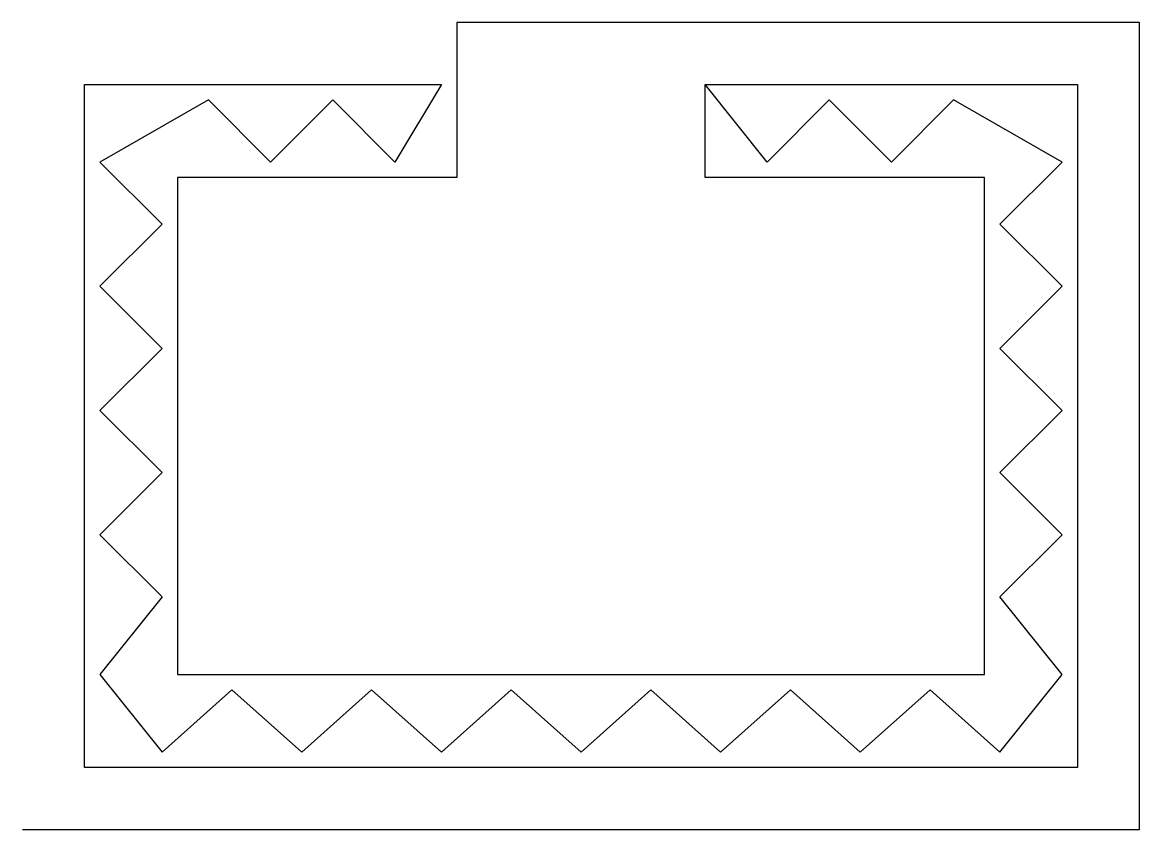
# Model space of a CAD drawing. Header units: millimetres. Extents: x 0 to 1800, y 0 to 1300.
import ezdxf

# ---------------------------------------------------------------- set-up
doc = ezdxf.new("R2010")
doc.units = ezdxf.units.MM

msp = doc.modelspace()

# ---------------------------------------------------------------- linework, layer by layer
at = {"color": 7, "linetype": 'Continuous'}
for p, q in [((1800, 1300), (700, 1300)), ((700, 1300), (700, 1050)), ((1800, 0), (1800, 1300)), ((100, 100), (100, 1200)), ((100, 1200), (675, 1200)), ((675, 1200), (600, 1075)), ((1100, 1050), (1100, 1200)), ((1100, 1200), (1700, 1200)), ((1200, 1075), (1100, 1200)), ((1700, 1200), (1700, 100)), ((300, 1175), (125, 1075)), ((400, 1075), (300, 1175)), ((500, 1175), (400, 1075)), ((600, 1075), (500, 1175)), ((1300, 1175), (1200, 1075)), ((1400, 1075), (1300, 1175)), ((1500, 1175), (1400, 1075)), ((1675, 1075), (1500, 1175)), ((125, 1075), (225, 975)), ((1575, 975), (1675, 1075)), ((700, 1050), (250, 1050)), ((250, 1050), (250, 250)), ((1550, 1050), (1100, 1050)), ((1550, 250), (1550, 1050)), ((225, 975), (125, 875)), ((1675, 875), (1575, 975)), ((125, 875), (225, 775)), ((1575, 775), (1675, 875)), ((225, 775), (125, 675)), ((1675, 675), (1575, 775)), ((125, 675), (225, 575)), ((1575, 575), (1675, 675)), ((225, 575), (125, 475)), ((1675, 475), (1575, 575)), ((125, 475), (225, 375)), ((1575, 375), (1675, 475)), ((225, 375), (125, 250)), ((1675, 250), (1575, 375)), ((125, 250), (225, 125)), ((250, 250), (1550, 250)), ((1575, 125), (1675, 250)), ((225, 125), (337.5, 225)), ((337.5, 225), (450, 125)), ((450, 125), (562.5, 225)), ((562.5, 225), (675, 125)), ((675, 125), (787.5, 225)), ((787.5, 225), (900, 125)), ((900, 125), (1012.5, 225)), ((1012.5, 225), (1125, 125)), ((1125, 125), (1237.5, 225)), ((1237.5, 225), (1350, 125)), ((1350, 125), (1462.5, 225)), ((1462.5, 225), (1575, 125)), ((1700, 100), (100, 100)), ((0, 0), (1800, 0))]:
    msp.add_line(p, q, dxfattribs=at)

doc.saveas('drawing.dxf')
